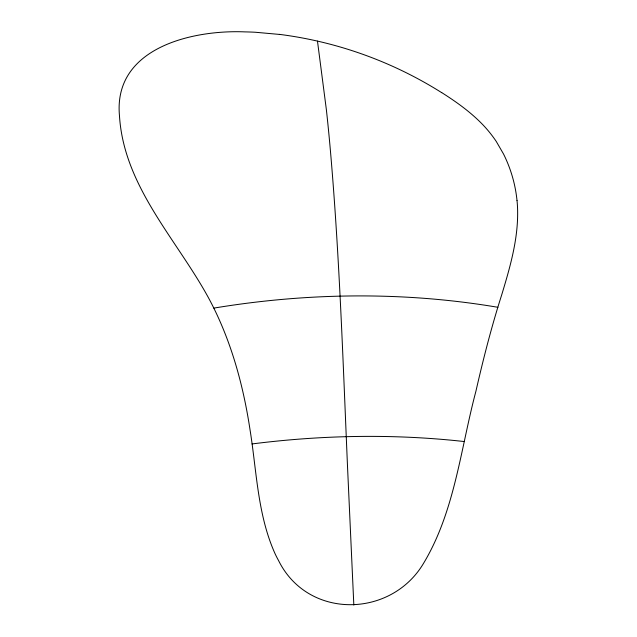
<?xml version="1.0" encoding="UTF-8"?>
<svg xmlns="http://www.w3.org/2000/svg" width="637" height="637" viewBox="0 0 637 637"><rect width="100%" height="100%" fill="white"/><g stroke="black" fill="none" stroke-linecap="round" stroke-linejoin="round"><path stroke-width="0.96" d="M213.825 308.109C307.647 292.566 404.033 291.42 497.895 307.289M252.037 443.941C322.441 434.999 393.905 433.709 464.469 441.568M279.356 34.414L255.302 32.248A286.268 278.122 24.8 0 0 244.974 31.89C192.525 29.644 113.227 47.727 119.461 115.671C123.713 185.821 175.78 238.294 208.012 296.93A306.246 297.535 24.8 0 1 213.706 307.878C232.569 346.058 243.645 387.654 250.007 429.633C256.751 471.316 257.491 514.959 275.2 554.007A114.732 111.467 24.8 0 0 278.552 560.552C307.79 619.65 391.022 618.272 423.597 563.251C454.85 511.24 460.551 448.918 475.895 391.325C483.284 358.91 491.541 326.67 501.661 294.987C510.213 266.768 518.685 237.76 517.547 207.965A133.38 129.582 24.8 0 0 517.029 200.551M441.72 92.604C456.506 101.992 470.91 112.271 483.061 124.971A123.53 120.019 24.8 0 1 496.263 141.454L503.541 154.035A136.859 132.966 24.8 0 1 517.013 200.551M317.473 41.094L326.375 109.715A293.251 32.391 87.7 0 1 330.667 153.597C339.593 257.491 343.009 361.752 347.491 465.902L353.83 605.062M279.356 34.358A387.981 376.945 24.8 0 1 441.688 92.652"/></g></svg>
